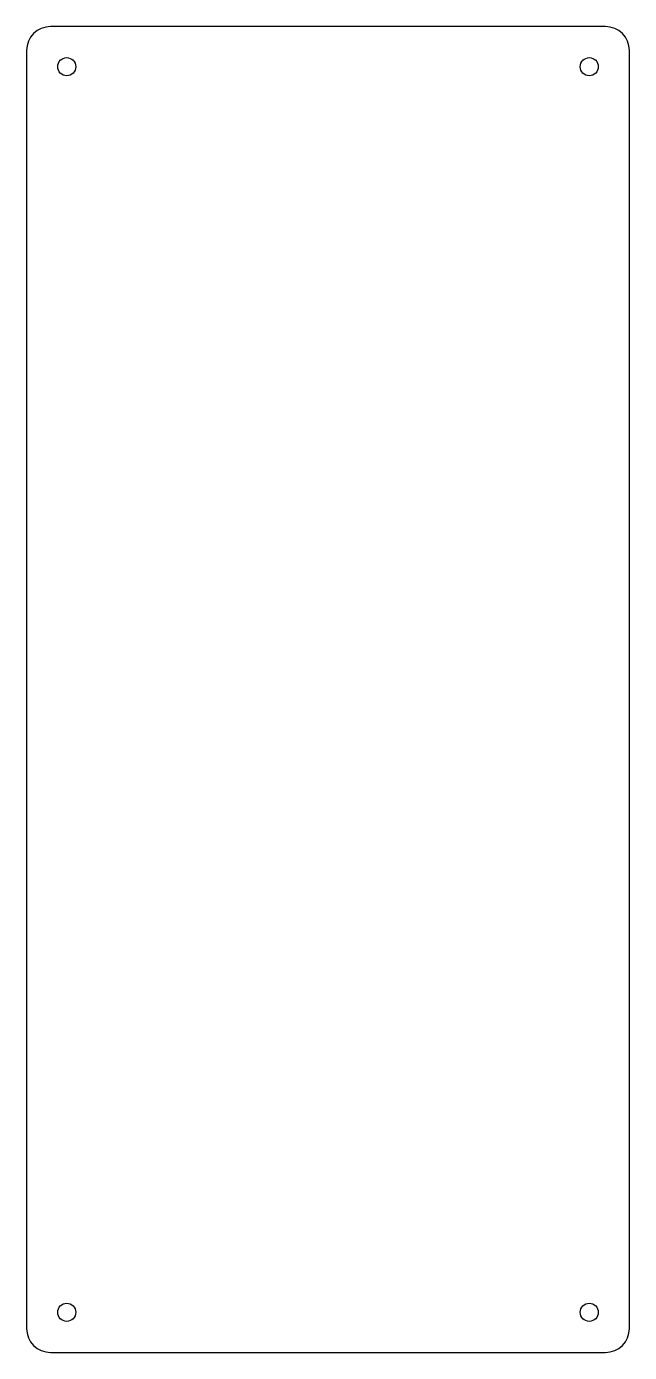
# Model space of a CAD drawing. Header units: millimetres. Extents: x -300 to -150, y 310 to 640.
import ezdxf

# ---------------------------------------------------------------- set-up
doc = ezdxf.new("R2010")
doc.units = ezdxf.units.MM
doc.layers.add('CUT', color=7, linetype='Continuous')

msp = doc.modelspace()

# ---------------------------------------------------------------- linework, layer by layer
at = {"layer": 'CUT'}
for p, q in [((-156, 640, 0.5), (-294, 640, 0.5)), ((-300, 634, 0.5), (-300, 316, 0.5)), ((-150, 316, 0.5), (-150, 634, 0.5)), ((-294, 310, 0.5), (-156, 310, 0.5))]:
    msp.add_line(p, q, dxfattribs=at)
for centre in [(-290, 630, 0.5), (-160, 630, 0.5), (-290, 320, 0.5), (-160, 320, 0.5)]:
    msp.add_circle(centre, 2.25, dxfattribs=at)
for centre, start, end in [((-294, 634, 0.5), 90, 180), ((-156, 634, 0.5), 0, 90), ((-294, 316, 0.5), 180, 270), ((-156, 316, 0.5), -90, 0)]:
    msp.add_arc(centre, 6, start, end, dxfattribs=at)

doc.saveas('drawing.dxf')
